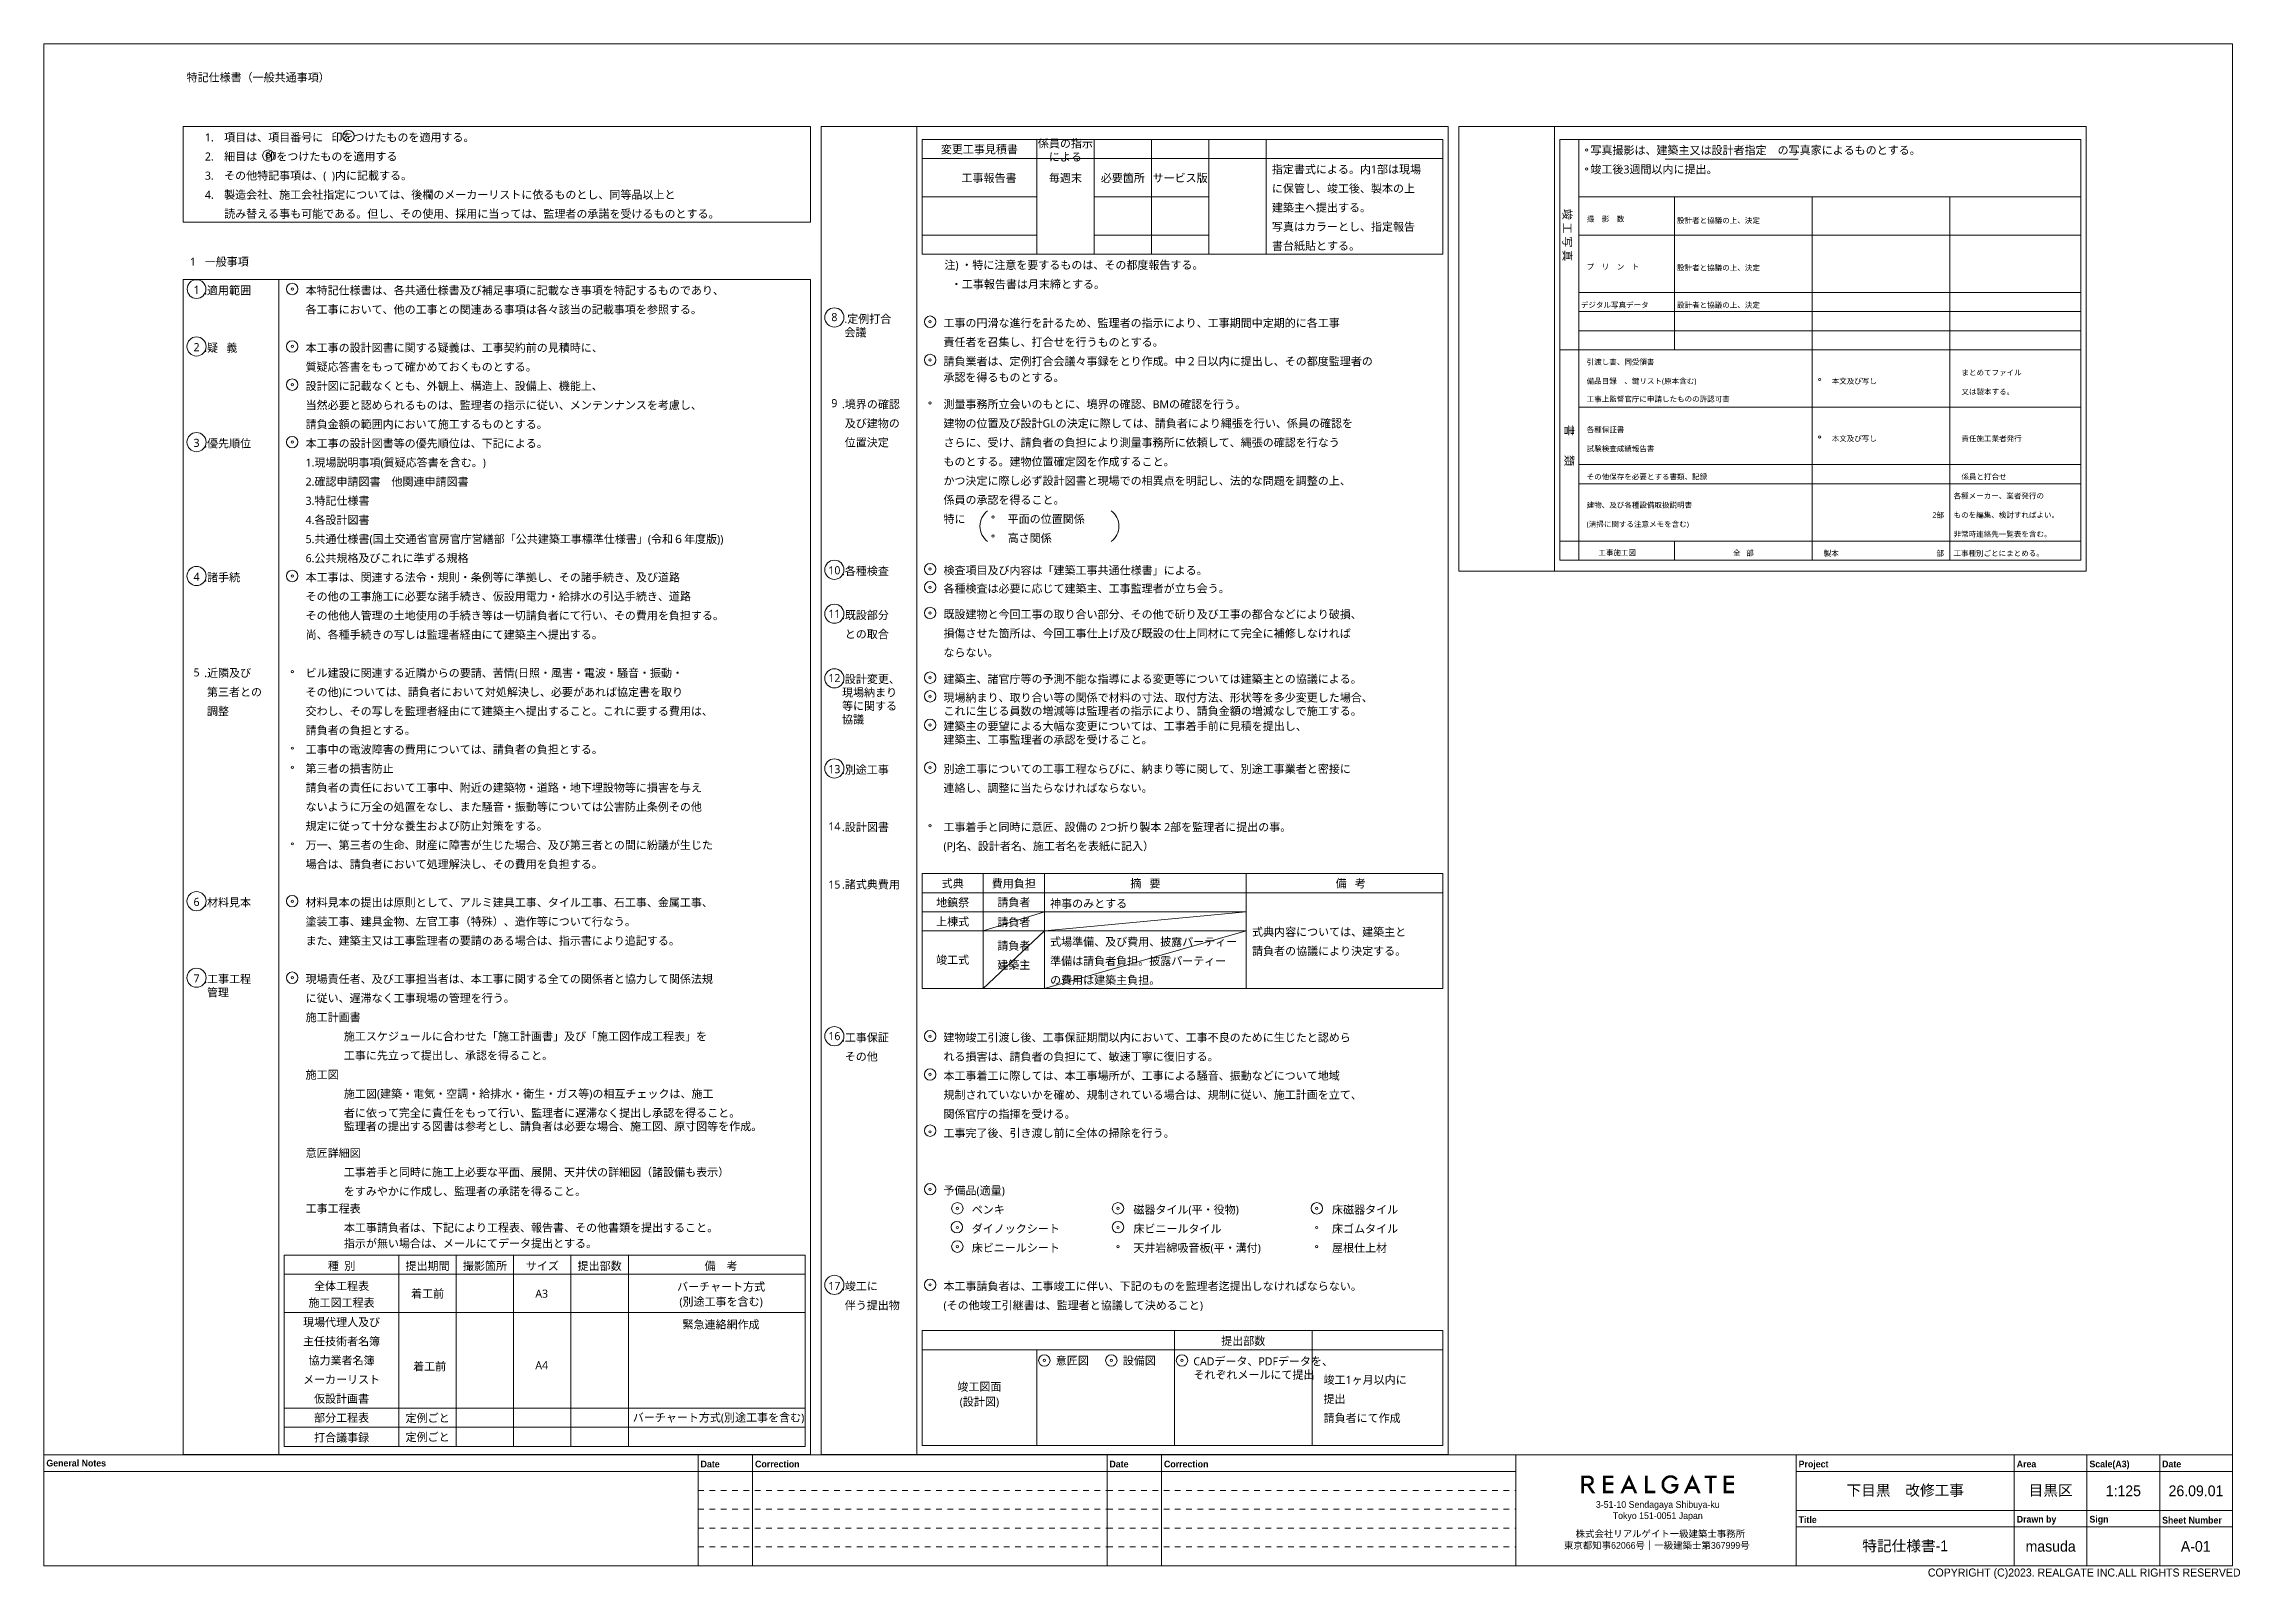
# Paper-space layout 'A-01' of a CAD drawing. Header units: millimetres. Extents: x -204 to 206, y -144 to 143.
import ezdxf

# ---------------------------------------------------------------- set-up
doc = ezdxf.new("R2010")
doc.units = ezdxf.units.MM
doc.header["$PDMODE"] = 1
doc.header["$PDSIZE"] = -2
doc.linetypes.add('短破線', pattern=[2.116125, 1.058062, -1.058062])
doc.layers.add('00_一般', color=7, linetype='Continuous', lineweight=5)
doc.layers.add('一般', color=7, linetype='Continuous', lineweight=5)
doc.styles.add('Yu Gothic UI Semilight', font='Yu Gothic UI Semilight.ttf')
doc.styles.add('ＭＳ Ｐゴシック', font='MS PGothic.ttf')
doc.styles.add('ＭＳ Ｐゴシック (bold)', font='')
doc.styles.get('ＭＳ Ｐゴシック (bold)').set_extended_font_data('ＭＳ Ｐゴシック', bold=True)

# ---------------------------------------------------------------- blocks, each defined once
blk = doc.blocks.new('グループ-3')
at = {"layer": '一般', "linetype": 'Continuous', "lineweight": 0, "true_color": 0x221814}
h = blk.add_hatch(color=250, dxfattribs=at)
h.paths.add_polyline_path([(84.4, -126.31), (84.44, -126.31), (84.5, -126.28), (84.57, -126.26), (84.63, -126.23), (84.69, -126.19), (84.74, -126.16), (84.8, -126.12), (84.85, -126.07), (84.89, -126.02), (84.92, -125.99), (84.94, -125.96), (84.98, -125.9), (85.01, -125.85), (85.04, -125.79), (85.06, -125.74), (85.08, -125.7), (85.09, -125.65), (85.1, -125.61), (85.11, -125.57), (85.11, -125.53), (85.11, -125.49), (85.11, -125.46), (85.11, -125.42), (85.12, -125.39), (85.12, -125.36), (85.11, -125.34), (85.11, -125.31), (85.11, -125.29), (85.11, -125.26), (85.1, -125.23), (85.1, -125.2), (85.09, -125.17), (85.09, -125.13), (85.08, -125.1), (85.07, -125.06), (85.06, -125.02), (85.04, -124.98), (85.02, -124.93), (84.99, -124.89), (84.96, -124.84), (84.92, -124.79), (84.88, -124.75), (84.83, -124.69), (84.8, -124.67), (84.78, -124.65), (84.72, -124.61), (84.66, -124.57), (84.6, -124.54), (84.54, -124.51), (84.48, -124.49), (84.43, -124.47), (84.37, -124.46), (84.31, -124.45), (84.26, -124.45), (84.21, -124.44), (84.16, -124.44), (84.12, -124.43), (84.08, -124.43), (84.04, -124.43), (84.01, -124.43), (83.98, -124.42), (83.95, -124.42), (83.93, -124.42), (83.91, -124.42), (83.89, -124.42), (83.88, -124.42), (83.87, -124.42), (83.87, -124.42), (83.86, -124.42), (83.86, -124.42), (83.86, -124.42), (83.86, -124.42), (83.86, -124.42), (83.85, -124.42), (83.84, -124.42), (83.84, -124.42), (83.83, -124.42), (83.82, -124.42), (83.81, -124.42), (83.79, -124.42), (83.78, -124.42), (83.76, -124.42), (83.75, -124.42), (83.73, -124.42), (83.71, -124.42), (83.68, -124.42), (83.66, -124.42), (83.64, -124.42), (83.61, -124.42), (83.59, -124.42), (83.56, -124.42), (83.54, -124.42), (83.51, -124.42), (83.28, -124.42), (82.8, -124.42), (82.8, -127.72), (83.29, -127.72), (83.29, -126.37), (83.88, -126.37), (84.8, -127.72), (85.4, -127.72)])
h.paths.add_polyline_path([(83.29, -125.94), (83.29, -124.89), (83.96, -124.89), (84.05, -124.89), (84.12, -124.9), (84.19, -124.91), (84.26, -124.92), (84.32, -124.94), (84.38, -124.96), (84.43, -124.99), (84.47, -125.02), (84.51, -125.05), (84.54, -125.09), (84.57, -125.13), (84.6, -125.18), (84.62, -125.23), (84.63, -125.28), (84.64, -125.34), (84.64, -125.4), (84.64, -125.47), (84.63, -125.53), (84.62, -125.58), (84.6, -125.63), (84.57, -125.68), (84.54, -125.73), (84.51, -125.77), (84.47, -125.8), (84.42, -125.83), (84.37, -125.86), (84.31, -125.88), (84.25, -125.9), (84.18, -125.92), (84.11, -125.93), (84.03, -125.93), (83.94, -125.94)])
for points in [[(88.78, -124.89), (87.32, -124.89), (87.32, -125.68), (88.74, -125.68), (88.74, -126.15), (87.32, -126.15), (87.32, -127.25), (88.78, -127.25), (88.78, -127.72), (86.83, -127.72), (86.83, -124.42), (88.78, -124.42)], [(95.16, -124.42), (95.16, -127.25), (96.6, -127.25), (96.6, -127.72), (94.67, -127.72), (94.67, -124.42)], [(99.6, -126), (100.94, -126), (100.94, -126.01), (100.94, -126.02), (100.94, -126.03), (100.94, -126.04), (100.94, -126.04), (100.94, -126.05), (100.94, -126.06), (100.94, -126.07), (100.94, -126.08), (100.94, -126.09), (100.94, -126.09), (100.94, -126.1), (100.94, -126.1), (100.94, -126.1), (100.94, -126.1), (100.94, -126.1), (100.94, -126.1), (100.94, -126.1), (100.94, -126.11), (100.94, -126.13), (100.94, -126.15), (100.94, -126.17), (100.93, -126.19), (100.93, -126.23), (100.93, -126.26), (100.93, -126.29), (100.93, -126.32), (100.93, -126.35), (100.92, -126.38), (100.92, -126.41), (100.92, -126.44), (100.92, -126.47), (100.91, -126.49), (100.91, -126.52), (100.9, -126.55), (100.9, -126.58), (100.89, -126.61), (100.88, -126.65), (100.87, -126.68), (100.86, -126.72), (100.85, -126.77), (100.84, -126.81), (100.81, -126.87), (100.79, -126.92), (100.76, -126.97), (100.73, -127.03), (100.7, -127.08), (100.67, -127.13), (100.64, -127.18), (100.6, -127.23), (100.57, -127.27), (100.53, -127.31), (100.42, -127.41), (100.32, -127.5), (100.22, -127.58), (100.12, -127.64), (100.03, -127.69), (99.94, -127.73), (99.85, -127.75), (99.76, -127.76), (99.67, -127.77), (99.59, -127.77), (99.5, -127.77), (99.42, -127.78), (99.34, -127.77), (99.25, -127.77), (99.17, -127.77), (99.09, -127.76), (99, -127.75), (98.91, -127.73), (98.82, -127.69), (98.72, -127.64), (98.62, -127.58), (98.52, -127.51), (98.41, -127.42), (98.29, -127.32), (98.25, -127.28), (98.21, -127.24), (98.12, -127.12), (98.03, -127.01), (97.96, -126.9), (97.9, -126.8), (97.86, -126.7), (97.82, -126.6), (97.8, -126.51), (97.79, -126.42), (97.78, -126.34), (97.78, -126.25), (97.78, -126.16), (97.78, -126.08), (97.78, -125.99), (97.78, -125.9), (97.78, -125.81), (97.79, -125.73), (97.8, -125.64), (97.82, -125.54), (97.86, -125.45), (97.91, -125.34), (97.97, -125.24), (98.04, -125.13), (98.12, -125.02), (98.22, -124.9), (98.26, -124.86), (98.3, -124.82), (98.4, -124.74), (98.49, -124.66), (98.58, -124.6), (98.66, -124.55), (98.74, -124.5), (98.82, -124.47), (98.89, -124.44), (98.96, -124.42), (99.02, -124.41), (99.09, -124.4), (99.14, -124.39), (99.2, -124.38), (99.25, -124.37), (99.29, -124.37), (99.33, -124.36), (99.37, -124.36), (99.4, -124.36), (99.43, -124.36), (99.46, -124.36), (99.49, -124.36), (99.52, -124.36), (99.54, -124.36), (99.56, -124.36), (99.58, -124.36), (99.6, -124.36), (99.62, -124.36), (99.64, -124.37), (99.66, -124.37), (99.69, -124.37), (99.72, -124.38), (99.75, -124.38), (99.78, -124.39), (99.82, -124.39), (99.86, -124.4), (99.9, -124.41), (99.94, -124.43), (99.98, -124.44), (100.03, -124.46), (100.08, -124.47), (100.13, -124.5), (100.17, -124.52), (100.21, -124.53), (100.26, -124.56), (100.31, -124.59), (100.35, -124.62), (100.39, -124.65), (100.43, -124.67), (100.46, -124.7), (100.49, -124.73), (100.52, -124.75), (100.55, -124.78), (100.58, -124.8), (100.6, -124.83), (100.63, -124.85), (100.65, -124.87), (100.67, -124.9), (100.7, -124.92), (100.72, -124.94), (100.74, -124.96), (100.76, -124.98), (100.77, -125), (100.78, -125.01), (100.79, -125.02), (100.79, -125.03), (100.79, -125.03), (100.79, -125.03), (100.79, -125.03), (100.79, -125.03), (100.78, -125.04), (100.78, -125.04), (100.78, -125.04), (100.77, -125.04), (100.77, -125.05), (100.76, -125.05), (100.76, -125.06), (100.75, -125.07), (100.74, -125.07), (100.74, -125.08), (100.73, -125.09), (100.72, -125.1), (100.71, -125.11), (100.69, -125.12), (100.68, -125.13), (100.67, -125.15), (100.66, -125.16), (100.64, -125.17), (100.63, -125.18), (100.62, -125.2), (100.6, -125.21), (100.59, -125.22), (100.58, -125.23), (100.57, -125.25), (100.55, -125.26), (100.54, -125.27), (100.53, -125.28), (100.52, -125.29), (100.52, -125.3), (100.51, -125.3), (100.5, -125.31), (100.49, -125.32), (100.49, -125.32), (100.48, -125.33), (100.48, -125.33), (100.47, -125.34), (100.47, -125.34), (100.46, -125.34), (100.46, -125.35), (100.46, -125.35), (100.45, -125.35), (100.45, -125.36), (100.45, -125.36), (100.45, -125.36), (100.45, -125.37), (100.45, -125.37), (100.45, -125.37), (100.45, -125.37), (100.44, -125.37), (100.43, -125.36), (100.42, -125.34), (100.41, -125.33), (100.4, -125.31), (100.38, -125.29), (100.36, -125.26), (100.34, -125.24), (100.32, -125.22), (100.3, -125.2), (100.29, -125.18), (100.27, -125.16), (100.25, -125.14), (100.23, -125.13), (100.21, -125.11), (100.19, -125.09), (100.17, -125.07), (100.14, -125.05), (100.11, -125.03), (100.08, -125.01), (100.04, -124.98), (100, -124.96), (99.96, -124.93), (99.92, -124.91), (99.88, -124.89), (99.84, -124.87), (99.79, -124.86), (99.75, -124.85), (99.7, -124.84), (99.65, -124.84), (99.6, -124.83), (99.55, -124.83), (99.5, -124.83), (99.45, -124.83), (99.39, -124.83), (99.33, -124.83), (99.28, -124.84), (99.22, -124.84), (99.15, -124.85), (99.09, -124.87), (99.02, -124.89), (98.95, -124.93), (98.88, -124.97), (98.8, -125.02), (98.72, -125.08), (98.64, -125.15), (98.61, -125.19), (98.57, -125.22), (98.51, -125.3), (98.45, -125.38), (98.4, -125.46), (98.36, -125.54), (98.32, -125.61), (98.3, -125.68), (98.28, -125.75), (98.27, -125.82), (98.27, -125.88), (98.27, -125.95), (98.27, -126.01), (98.27, -126.08), (98.27, -126.14), (98.27, -126.21), (98.27, -126.28), (98.28, -126.34), (98.29, -126.41), (98.3, -126.48), (98.33, -126.55), (98.37, -126.63), (98.42, -126.7), (98.47, -126.78), (98.54, -126.86), (98.61, -126.95), (98.65, -126.98), (98.69, -127.02), (98.77, -127.08), (98.84, -127.14), (98.92, -127.18), (98.99, -127.22), (99.05, -127.25), (99.12, -127.28), (99.18, -127.29), (99.23, -127.3), (99.29, -127.31), (99.34, -127.31), (99.39, -127.31), (99.44, -127.31), (99.49, -127.31), (99.53, -127.31), (99.58, -127.31), (99.62, -127.3), (99.66, -127.3), (99.71, -127.28), (99.76, -127.27), (99.81, -127.24), (99.87, -127.22), (99.92, -127.18), (99.98, -127.14), (100.05, -127.1), (100.08, -127.07), (100.12, -127.04), (100.16, -127), (100.19, -126.96), (100.22, -126.92), (100.25, -126.88), (100.28, -126.85), (100.3, -126.82), (100.31, -126.79), (100.33, -126.76), (100.34, -126.73), (100.35, -126.7), (100.36, -126.68), (100.37, -126.65), (100.38, -126.63), (100.38, -126.6), (100.39, -126.58), (100.39, -126.56), (100.4, -126.53), (100.4, -126.51), (100.41, -126.5), (100.41, -126.49), (100.41, -126.48), (100.41, -126.47), (100.41, -126.47), (100.4, -126.47), (100.4, -126.47), (100.4, -126.47), (100.39, -126.47), (100.39, -126.47), (100.38, -126.47), (100.37, -126.47), (100.37, -126.47), (100.36, -126.47), (100.35, -126.47), (100.34, -126.47), (100.33, -126.47), (100.31, -126.47), (100.3, -126.47), (100.28, -126.47), (100.26, -126.47), (100.24, -126.47), (100.22, -126.47), (100.2, -126.47), (100.17, -126.47), (100.15, -126.47), (100.13, -126.47), (100.1, -126.47), (100.08, -126.47), (100.05, -126.47), (100.03, -126.47), (100, -126.47), (99.98, -126.47), (99.95, -126.47), (99.93, -126.47), (99.9, -126.47), (99.88, -126.47), (99.85, -126.47), (99.83, -126.47), (99.81, -126.47), (99.78, -126.47), (99.76, -126.47), (99.74, -126.47), (99.72, -126.47), (99.71, -126.47), (99.69, -126.47), (99.67, -126.47), (99.66, -126.47), (99.64, -126.47), (99.63, -126.47), (99.62, -126.47), (99.61, -126.47), (99.6, -126.47), (99.6, -126.47)], [(107.19, -124.89), (107.19, -127.72), (106.7, -127.72), (106.7, -124.89), (105.8, -124.89), (105.8, -124.42), (108.09, -124.42), (108.09, -124.89)], [(111.32, -124.89), (109.86, -124.89), (109.86, -125.68), (111.28, -125.68), (111.28, -126.15), (109.86, -126.15), (109.86, -127.25), (111.32, -127.25), (111.32, -127.72), (109.37, -127.72), (109.37, -124.42), (111.32, -124.42)]]:
    blk.add_hatch(color=250, dxfattribs=at).paths.add_polyline_path(points)
h = blk.add_hatch(color=250, dxfattribs=at)
h.paths.add_polyline_path([(92.36, -126.92), (92.7, -127.72), (93.23, -127.72), (91.69, -124.21), (90.08, -127.72), (90.61, -127.72), (90.97, -126.92)])
h.paths.add_polyline_path([(92.16, -126.45), (91.17, -126.45), (91.68, -125.33)])
h = blk.add_hatch(color=250, dxfattribs=at)
h.paths.add_polyline_path([(104.2, -126.92), (104.54, -127.72), (105.08, -127.72), (103.53, -124.21), (101.93, -127.72), (102.45, -127.72), (102.81, -126.92)])
h.paths.add_polyline_path([(104, -126.45), (103.02, -126.45), (103.52, -125.33)])
blk = doc.blocks.new('グループ-4')
at = {"layer": '一般'}
blk.add_blockref('グループ-3', (0, 0), dxfattribs=at)
at = {"layer": '一般', "color": 7, "transparency": 33554687, "char_height": 1.2563, "line_spacing_factor": 0.99804, "style": 'ＭＳ Ｐゴシック'}
for s, insert, attachment_point in [('3-51-10 Sendagaya Shibuya-ku\\PTokyo 151-0051 Japan', (97.06, -131.05), 5), ('株式会社リアルゲイト一級建築士事務所', (81.72, -134.66), 1), ('東京都知事62066号｜一級建築士第367999号', (79.55, -136.83), 1)]:
    blk.add_mtext(s, dxfattribs=dict(at, insert=insert, attachment_point=attachment_point))
blk = doc.blocks.new('(横)図面枠')
at = {"layer": '一般', "color": 7, "linetype": 'Continuous', "lineweight": 5, "transparency": 33554687}
blk.add_line((-204.39, -120.54), (70.56, -120.54), dxfattribs=at)
at = {"layer": '一般', "color": 7, "linetype": 'Continuous', "lineweight": 13, "transparency": 33554687}
for p, q in [((-82.19, -120.54), (-82.19, -141.27)), ((-72.01, -120.54), (-72.01, -141.27)), ((-5.81, -120.54), (-5.81, -141.27)), ((4.37, -120.54), (4.37, -141.27)), ((70.56, -141.27), (70.56, -120.54)), ((122.92, -141.27), (122.92, -120.54)), ((163.66, -141.27), (163.66, -120.54)), ((177.24, -141.27), (177.24, -120.54)), ((190.82, -141.27), (190.82, -120.54)), ((-204.39, -123.65), (70.56, -123.65)), ((122.92, -123.65), (204.39, -123.65)), ((122.92, -130.91), (204.39, -130.91)), ((122.92, -134.02), (204.39, -134.02))]:
    blk.add_line(p, q, dxfattribs=at)
at = {"layer": '一般', "color": 7, "linetype": '短破線', "lineweight": 13, "transparency": 33554687}
for p, q in [((-82.19, -127.18), (-5.81, -127.18)), ((-82.19, -130.7), (-5.81, -130.7)), ((-5.81, -127.18), (70.56, -127.18)), ((-5.81, -130.7), (70.56, -130.7)), ((-82.19, -134.22), (-5.81, -134.22)), ((-5.81, -134.22), (70.56, -134.22)), ((-82.19, -137.75), (-5.81, -137.75)), ((-5.81, -137.75), (70.56, -137.75))]:
    blk.add_line(p, q, dxfattribs=at)
at = {"layer": '一般', "linetype": 'Continuous', "lineweight": 13, "flags": 128}
for points in [[(-204.39, 142.88), (204.39, 142.88), (204.39, -141.27), (-204.39, -141.27)], [(-204.39, -120.54), (204.39, -120.54), (204.39, -141.27), (-204.39, -141.27)]]:
    blk.add_lwpolyline(points, close=True, dxfattribs=at)
at = {"layer": '一般', "color": 7, "linetype": 'Continuous', "lineweight": 5, "transparency": 33554687}
for p in [(143.29, -127.28), (170.45, -127.28), (184.03, -127.28), (197.6, -127.28), (143.29, -137.64), (170.45, -137.64), (184.03, -137.64), (197.6, -137.64)]:
    blk.add_point(p, dxfattribs=at)
at = {"layer": '一般', "color": 7, "transparency": 33554687}
blk.add_blockref('グループ-4', (0, 0), dxfattribs=at)
at = {"layer": '一般', "color": 7, "transparency": 33554687, "line_spacing_factor": 1.014956, "style": 'ＭＳ Ｐゴシック (bold)'}
for s, insert, char_height, attachment_point in [(' General Notes', (-204.39, -122.1), 1.2563, 4), (' Date', (-82.19, -121.64), 1.256, 1), (' Correction', (-72.01, -121.64), 1.2563, 1), (' Date', (-5.81, -121.64), 1.256, 1), (' Correction', (4.37, -121.64), 1.2563, 1), (' Project', (122.92, -121.64), 1.256, 1), (' Area', (163.66, -121.63), 1.256, 1), (' Scale(A3)', (177.24, -121.63), 1.256, 1), (' Date', (190.82, -121.63), 1.256, 1), (' Title', (122.92, -132.03), 1.256, 1), (' Drawn by', (163.66, -131.94), 1.256, 1), (' Sign', (177.24, -131.94), 1.256, 1), (' Sheet Number', (190.82, -132.12), 1.2563, 1)]:
    blk.add_mtext(s, dxfattribs=dict(at, insert=insert, char_height=char_height, attachment_point=attachment_point))
at = {"layer": '一般', "line_spacing_factor": 0.99804, "style": 'ＭＳ Ｐゴシック'}
for s, insert, char_height, attachment_point in [('下目黒\u3000改修工事', (143.29, -127.28), 2.01, 5), ('目黒区', (170.45, -127.28), 2.01, 5), ('1:125', (184.03, -127.28), 2.01, 5), ('25.07.01', (197.6, -127.28), 2.01, 5), ('masuda', (170.45, -137.64), 2.01, 5), ('COPYRIGHT (C)2023. REALGATE INC.ALL RIGHTS RESERVED', (147.52, -141.77), 1.5076, 1)]:
    blk.add_mtext(s, dxfattribs=dict(at, insert=insert, char_height=char_height, attachment_point=attachment_point))
at = {"color": 255, "linetype": 'Continuous', "lineweight": 13}
blk.add_wipeout([(192.08, -128.94), (203.12, -128.94), (203.12, -125.61), (192.08, -125.61)], dxfattribs=at).dxf.layer = '一般'
at = {"layer": '一般', "insert": (197.6, -127.28), "char_height": 2.01, "attachment_point": 5, "line_spacing_factor": 0.99804, "style": 'ＭＳ Ｐゴシック'}
blk.add_mtext('26.09.01', dxfattribs=at)
blk = doc.blocks.new('グループ-5')
at = {"layer": '00_一般'}
for p, q in [((-61.17, 127.47), (-178.31, 127.47)), ((-178.31, 127.47), (-178.31, 109.62)), ((-61.17, 109.62), (-61.17, 127.47)), ((-178.31, 109.62), (-61.17, 109.62))]:
    blk.add_line(p, q, dxfattribs=at)
blk = doc.blocks.new('グループ-6')
at = {"layer": '00_一般', "color": 7}
for p, q in [((-59.17, 127.47), (-59.17, -120.49)), ((-59.17, 127.47), (57.97, 127.47)), ((-41.31, -120.49), (-41.31, 127.47)), ((57.97, 127.47), (57.97, -120.49)), ((59.97, 127.47), (177.11, 127.47)), ((59.97, 127.47), (59.97, 44.46)), ((77.83, 44.46), (77.83, 127.47)), ((177.11, 127.47), (177.11, 44.46)), ((-40.31, 125.06), (56.97, 125.06)), ((-40.31, 103.64), (-40.31, 125.06)), ((-18.89, 103.64), (-18.89, 125.06)), ((-8.17, 103.64), (-8.17, 125.06)), ((2.54, 103.64), (2.54, 125.06)), ((13.26, 103.64), (13.26, 125.06)), ((23.97, 103.64), (23.97, 125.06)), ((56.97, 103.64), (56.97, 125.06)), ((78.83, 125.06), (176.11, 125.06)), ((78.83, 46.49), (78.83, 125.06)), ((82.4, 46.49), (82.4, 125.06)), ((176.11, 125.06), (176.11, 46.49)), ((-40.31, 121.49), (56.97, 121.49)), ((98.51, 121.38), (123.31, 121.38)), ((-40.31, 114.35), (-18.89, 114.35)), ((-8.17, 114.35), (13.26, 114.35)), ((82.4, 114.35), (176.11, 114.35)), ((100.26, 85.78), (100.26, 114.35)), ((125.97, 46.49), (125.97, 114.35)), ((151.69, 46.49), (151.69, 114.35)), ((-40.31, 107.21), (-18.89, 107.21)), ((-8.17, 107.21), (13.26, 107.21)), ((82.4, 107.21), (176.11, 107.21)), ((-40.31, 103.64), (56.97, 103.64)), ((-178.31, 98.9), (-178.31, -120.49)), ((-178.31, 98.9), (-61.17, 98.9)), ((-160.46, -120.49), (-160.46, 98.9)), ((-61.17, 98.9), (-61.17, -120.49)), ((82.4, 96.49), (176.11, 96.49)), ((82.4, 92.92), (176.11, 92.92)), ((82.4, 89.35), (176.11, 89.35)), ((78.83, 85.78), (176.11, 85.78)), ((82.4, 75.06), (176.11, 75.06)), ((82.4, 64.35), (176.11, 64.35)), ((82.4, 60.78), (176.11, 60.78)), ((78.83, 50.06), (176.11, 50.06)), ((100.26, 46.49), (100.26, 50.06)), ((78.83, 46.49), (176.11, 46.49)), ((59.97, 44.46), (177.11, 44.46)), ((-40.31, -33.45), (-40.31, -12.02)), ((-40.31, -12.02), (56.97, -12.02)), ((-28.89, -33.45), (-28.89, -12.02)), ((-17.46, -33.45), (-17.46, -12.02)), ((20.26, -33.45), (20.26, -12.02)), ((56.97, -12.02), (56.97, -33.45)), ((-40.31, -15.59), (56.97, -15.59)), ((-40.31, -19.16), (20.26, -19.16)), ((-28.89, -22.73), (-17.46, -19.16)), ((-17.46, -22.73), (20.26, -19.16)), ((-40.31, -22.73), (20.26, -22.73)), ((-28.89, -33.45), (-17.46, -22.73)), ((-17.46, -33.45), (20.26, -22.73)), ((-40.31, -33.45), (56.97, -33.45)), ((-159.46, -118.96), (-159.46, -83.24)), ((-159.46, -83.24), (-62.17, -83.24)), ((-138.03, -118.96), (-138.03, -83.24)), ((-127.31, -118.96), (-127.31, -83.24)), ((-116.6, -118.96), (-116.6, -83.24)), ((-105.89, -118.96), (-105.89, -83.24)), ((-95.17, -118.96), (-95.17, -83.24)), ((-62.17, -83.24), (-62.17, -118.96)), ((-159.46, -86.81), (-62.17, -86.81)), ((-159.46, -93.96), (-62.17, -93.96)), ((-40.31, -97.35), (-40.31, -118.78)), ((-40.31, -97.35), (56.97, -97.35)), ((6.83, -118.78), (6.83, -97.35)), ((32.54, -118.78), (32.54, -97.35)), ((56.97, -97.35), (56.97, -118.78)), ((-40.31, -100.93), (56.97, -100.93)), ((-18.89, -118.78), (-18.89, -100.93)), ((-159.46, -111.81), (-62.17, -111.81)), ((-159.46, -115.38), (-62.17, -115.38)), ((-159.46, -118.96), (-62.17, -118.96)), ((-40.31, -118.78), (56.97, -118.78)), ((-178.31, -120.49), (-61.17, -120.49)), ((-59.17, -120.49), (57.97, -120.49))]:
    blk.add_line(p, q, dxfattribs=at)
at = {"layer": '00_一般', "color": 7, "lineweight": 18}
for centre, radius in [((-162.42, 122.03), 1.07), ((-147.45, 125.67), 1.07), ((-162.42, 122.03), 0.41)]:
    blk.add_circle(centre, radius, dxfattribs=at)
at = {"layer": '00_一般', "color": 7}
for centre, radius in [((83.81, 123.08), 0.214), ((83.81, 119.51), 0.214), ((-175.83, 97.12), 1.75), ((-157.96, 97.12), 1.07), ((-157.96, 97.12), 0.214), ((-56.69, 91.82), 1.79), ((-38.81, 91.02), 0.214), ((-175.83, 86.4), 1.79), ((-157.96, 86.4), 1.07), ((-157.96, 86.4), 0.214), ((-38.81, 83.88), 0.214), ((-157.96, 79.26), 1.07), ((-157.96, 79.26), 0.214), ((127.38, 80.23), 0.214), ((-38.81, 75.85), 0.214), ((-175.83, 68.54), 1.79), ((-157.96, 68.54), 1.07), ((-157.96, 68.54), 0.214), ((127.38, 69.51), 0.214), ((-27.04, 54.56), 0.214), ((-27.04, 50.99), 0.214), ((-175.83, 43.54), 1.79), ((-56.69, 44.71), 1.79), ((-157.96, 43.54), 1.07), ((-157.96, 43.54), 0.214), ((-38.81, 44.84), 0.214), ((-38.81, 41.45), 0.214), ((-56.69, 36.5), 1.79), ((-38.81, 36.63), 0.214), ((-157.96, 25.69), 0.214), ((-56.69, 24.43), 1.79), ((-38.81, 24.56), 0.214), ((-38.81, 21.08), 0.214), ((-38.81, 15.74), 0.214), ((-157.96, 11.4), 0.214), ((-56.69, 7.62), 1.79), ((-157.96, 7.83), 0.214), ((-38.81, 7.76), 0.214), ((-38.81, -3.09), 0.214), ((-157.96, -6.46), 0.214), ((-175.83, -17.17), 1.79), ((-157.96, -17.17), 1.07), ((-157.96, -17.17), 0.214), ((-175.83, -31.46), 1.79), ((-157.96, -31.46), 1.07), ((-157.96, -31.46), 0.214), ((-56.69, -42.38), 1.79), ((-38.81, -42.38), 1.07), ((-38.81, -42.38), 0.214), ((-38.81, -49.52), 1.07), ((-38.81, -49.52), 0.214), ((-38.81, -60.02), 1.07), ((-38.81, -60.23), 0.214), ((-38.81, -70.95), 1.07), ((-38.81, -70.95), 0.214), ((-33.72, -74.52), 1.07), ((-3.72, -74.52), 1.07), ((33.42, -74.52), 1.07), ((-33.8, -78.03), 1.07), ((-33.72, -74.52), 0.214), ((-33.72, -78.09), 0.214), ((-3.71, -78.03), 1.07), ((-3.72, -74.52), 0.214), ((-3.72, -78.09), 0.214), ((33.42, -74.52), 0.214), ((33.42, -78.09), 0.214), ((-33.72, -81.66), 1.07), ((-33.72, -81.66), 0.214), ((-3.72, -81.66), 0.214), ((33.42, -81.66), 0.214), ((-56.69, -88.8), 1.79), ((-38.81, -88.8), 1.07), ((-38.81, -88.8), 0.214), ((-17.48, -102.91), 1.07), ((-4.95, -102.91), 1.07), ((8.24, -102.91), 1.07), ((-17.48, -102.91), 0.214), ((-4.95, -102.91), 0.214), ((8.24, -102.91), 0.214)]:
    blk.add_circle(centre, radius, dxfattribs=at)
at = {"layer": '00_一般'}
for centre in [(-38.81, 91.02), (-38.81, 83.88), (-38.81, 44.84), (-38.81, 41.45), (-38.81, 36.63), (-38.81, 24.56), (-38.81, 21.08), (-38.81, 15.74), (-38.81, 7.76)]:
    blk.add_circle(centre, 1.07, dxfattribs=at)
at = {"layer": '00_一般', "color": 7}
for centre, start, end in [((-25.93, 52.85), 126.8699, 233.1301), ((-7.12, 52.85), 306.8699, 53.1301)]:
    blk.add_arc(centre, 3.57, start, end, dxfattribs=at)
blk.add_blockref('グループ-5', (0, 0), dxfattribs=at)
at = {"layer": '00_一般', "color": 7, "style": 'Yu Gothic UI Semilight'}
for s, insert, char_height, attachment_point, line_spacing_factor in [('特記仕様書（一般共通事項）', (-177.69, 137.38), 1.5076, 1, 0.25), ('1.', (-172.62, 126.19), 1.508, 3, 0.25), ('項目は、項目番号に   印をつけたものを適用する。', (-170.68, 126.19), 1.5076, 1, 0.25), ('変更工事見積書', (-29.6, 123.96), 1.508, 2, 0.25), ('係員の指示\\Pによる', (-13.53, 125.04), 1.508, 2, 0.99804), ('写真撮影は、建築主又は設計者指定\u3000の写真家によるものとする。', (84.54, 123.79), 1.5076, 1, 0.25), ('2.', (-172.62, 122.62), 1.508, 3, 0.25), ('3.', (-172.62, 119.05), 1.508, 3, 0.25), ('細目は   印をつけたものを適用する', (-170.68, 122.62), 1.5076, 1, 0.25), ('その他特記事項は、(  )内に記載する。', (-170.68, 119.05), 1.5076, 1, 0.25), ('指定書式による。内1部は現場', (25.04, 120.22), 1.5076, 1, 0.25), ('竣工後3週間以内に提出。', (84.54, 120.22), 1.5076, 1, 0.25), ('4.', (-172.62, 115.48), 1.508, 3, 0.25), ('製造会社、施工会社指定については、後欄のメーカーリストに依るものとし、同等品以上と', (-170.68, 115.48), 1.5076, 1, 0.25), ('工事報告書', (-27.81, 118.61), 1.508, 2, 0.25), ('毎週末', (-13.53, 118.61), 1.508, 2, 0.25), ('必要箇所', (-2.81, 118.61), 1.508, 2, 0.25), ('サービス版', (7.9, 118.61), 1.508, 2, 0.25), ('に保管し、竣工後、製本の上', (25.04, 116.64), 1.5076, 1, 0.25), ('読み替える事も可能である。但し、その使用、採用に当っては、監理者の承諾を受けるものとする。', (-170.68, 111.91), 1.5076, 1, 0.25), ('建築主へ提出する。', (25.04, 113.07), 1.508, 1, 0.25), ('撮\u3000影\u3000数', (83.83, 110.71), 1.005, 1, 0.25), ('写真はカラーとし、指定報告', (25.04, 109.5), 1.5076, 1, 0.25), ('設計者と協議の上、決定', (100.71, 110.42), 1.005, 1, 0.25), ('1', (-177.06, 102.98), 1.51, 1, 0.25), ('一般事項', (-174.31, 102.98), 1.508, 1, 0.25), ('注) ・特に注意を要するものは、その都度報告する。', (-36.14, 102.36), 1.5076, 1, 0.25), ('書台紙貼とする。', (25.04, 105.93), 1.508, 1, 0.25), ('    ・工事報告書は月末締とする。', (-36.97, 98.77), 1.5076, 1, 0.25), ('プ\u3000リ\u3000ン\u3000ト', (83.83, 101.78), 1.005, 1, 0.25), ('設計者と協議の上、決定', (100.71, 101.59), 1.005, 1, 0.25), ('1', (-175.83, 97.73), 1.51, 2, 0.25), ('.適用範囲', (-174.4, 97.62), 1.508, 1, 0.25), ('本特記仕様書は、各共通仕様書及び補足事項に記載なき事項を特記するものであり、', (-155.46, 97.62), 1.5076, 1, 0.25), ('デジタル写真データ', (82.75, 94.64), 1.005, 1, 0.25), ('設計者と協議の上、決定', (100.71, 94.63), 1.005, 1, 0.25), ('各工事において、他の工事との関連ある事項は各々該当の記載事項を参照する。', (-155.46, 94.05), 1.5076, 1, 0.25), ('8', (-56.69, 92.64), 1.51, 2, 0.25), ('.定例打合\\P会議', (-54.81, 92.29), 1.508, 1, 0.99804), ('工事の円滑な進行を計るため、監理者の指示により、工事期間中定期的に各工事', (-36.31, 91.53), 1.5076, 1, 0.25), ('2', (-175.83, 87.02), 1.51, 2, 0.25), ('.疑   義', (-174.4, 86.91), 1.508, 1, 0.25), ('本工事の設計図書に関する疑義は、工事契約前の見積時に、', (-155.46, 86.91), 1.5076, 1, 0.25), ('責任者を召集し、打合せを行うものとする。', (-36.31, 87.96), 1.5076, 1, 0.25), ('質疑応答書をもって確かめておくものとする。', (-155.46, 83.34), 1.5076, 1, 0.25), ('請負業者は、定例打合会議々事録をとり作成。中２日以内に提出し、その都度監理者の', (-36.31, 84.38), 1.5076, 1, 0.25), ('引渡し書、同受領書', (83.83, 84), 1.005, 1, 0.25), ('まとめてファイル', (153.83, 82.02), 1.005, 1, 0.25), ('設計図に記載なくとも、外観上、構造上、設備上、機能上、', (-155.46, 79.77), 1.5076, 1, 0.25), ('承認を得るものとする。', (-36.31, 81.38), 1.5076, 1, 0.25), ('備品目録\u3000、鍵リスト(原本含む)', (83.83, 80.43), 1.005, 1, 0.25), ('本文及び写し', (129.61, 80.43), 1.005, 1, 0.25), ('又は製本する。', (153.83, 78.45), 1.005, 1, 0.25), ('当然必要と認められるものは、監理者の指示に従い、メンテンナンスを考慮し、', (-155.46, 76.19), 1.5076, 1, 0.25), ('9', (-56.69, 76.57), 1.51, 2, 0.25), ('.境界の確認', (-55.26, 76.36), 1.508, 1, 0.25), ('測量事務所立会いのもとに、境界の確認、BMの確認を行う。', (-36.31, 76.36), 1.5076, 1, 0.25), ('工事上監督官庁に申請したものの許認可書', (83.83, 77.09), 1.005, 1, 0.25), ('請負金額の範囲内において施工するものとする。', (-155.46, 72.62), 1.5076, 1, 0.25), (' 及び建物の', (-55.26, 72.79), 1.508, 1, 0.25), ('建物の位置及び設計GLの決定に際しては、請負者により縄張を行い、係員の確認を', (-36.31, 72.79), 1.5076, 1, 0.25), ('各種保証書', (83.83, 71.38), 1.005, 1, 0.25), ('本文及び写し', (129.61, 69.71), 1.005, 1, 0.25), ('責任施工業者発行', (153.83, 69.71), 1.005, 1, 0.25), ('3', (-175.83, 69.16), 1.51, 2, 0.25), ('.優先順位', (-174.4, 69.05), 1.508, 1, 0.25), ('本工事の設計図書等の優先順位は、下記による。', (-155.46, 69.05), 1.5076, 1, 0.25), ('1.現場説明事項(質疑応答書を含む。)', (-155.46, 65.48), 1.5076, 1, 0.25), (' 位置決定', (-55.26, 69.22), 1.508, 1, 0.25), ('ものとする。建物位置確定図を作成すること。', (-36.31, 65.64), 1.5076, 1, 0.25), ('さらに、受け、請負者の負担により測量事務所に依頼して、縄張の確認を行なう', (-36.31, 69.21), 1.5076, 1, 0.25), ('試験検査成績報告書', (83.83, 67.81), 1.005, 1, 0.25), ('2.確認申請図書\u3000他関連申請図書', (-155.46, 61.91), 1.5076, 1, 0.25), ('かつ決定に際し必ず設計図書と現場での相異点を明記し、法的な問題を調整の上、', (-36.31, 62.07), 1.5076, 1, 0.25), ('その他保存を必要とする書類、記録', (83.83, 62.57), 1.005, 1, 0.25), ('係員と打合せ', (153.83, 62.57), 1.005, 1, 0.25), ('3.特記仕様書', (-155.46, 58.34), 1.508, 1, 0.25), ('係員の承認を得ること。', (-36.31, 58.5), 1.5076, 1, 0.25), ('建物、及び各種設備取扱説明書', (83.83, 57.29), 1.005, 1, 0.25), ('各種メーカー、業者発行の', (152.37, 59), 1.005, 1, 0.25), ('4.各設計図書', (-155.46, 54.77), 1.508, 1, 0.25), ('特に', (-36.31, 54.93), 1.508, 1, 0.25), ('平面の位置関係', (-24.32, 54.93), 1.508, 1, 0.25), ('(清掃に関する注意メモを含む)', (83.83, 53.72), 1.005, 1, 0.25), ('2部', (150.58, 55.43), 1.005, 3, 0.25), ('ものを編集、検討すればよい。', (152.37, 55.43), 1.005, 1, 0.25), ('5.共通仕様書(国土交通省官房官庁営繕部「公共建築工事標準仕様書」(令和６年度版))', (-155.46, 51.19), 1.5076, 1, 0.25), ('高さ関係', (-24.32, 51.36), 1.508, 1, 0.25), ('非常時連絡先一覧表を含む。', (152.37, 51.86), 1.005, 1, 0.25), ('6.公共規格及びこれに準ずる規格', (-155.46, 47.62), 1.5076, 1, 0.25), ('10', (-56.69, 45.37), 1.508, 2, 0.25), ('.各種検査', (-55.26, 45.22), 1.508, 1, 0.25), ('検査項目及び内容は「建築工事共通仕様書」による。', (-36.31, 45.35), 1.5076, 1, 0.25), ('工事施工図', (89.54, 48.4), 1.005, 2, 0.25), ('全   部', (113.11, 48.34), 1.005, 2, 0.25), ('製本', (128.11, 48.28), 1.005, 1, 0.25), ('部', (150.58, 48.28), 1.01, 3, 0.25), ('工事種別ごとにまとめる。', (152.34, 48.28), 1.005, 1, 0.25), ('4', (-175.83, 44.16), 1.51, 2, 0.25), ('.諸手続', (-174.4, 44.05), 1.508, 1, 0.25), ('本工事は、関連する法令・規則・条例等に準拠し、その諸手続き、及び道路', (-155.46, 44.05), 1.5076, 1, 0.25), ('各種検査は必要に応じて建築主、工事監理者が立ち会う。', (-36.31, 41.95), 1.5076, 1, 0.25), ('その他の工事施工に必要な諸手続き、仮設用電力・給排水の引込手続き、道路', (-155.46, 40.48), 1.5076, 1, 0.25), ('その他他人管理の土地使用の手続き等は一切請負者にて行い、その費用を負担する。', (-155.46, 36.91), 1.5076, 1, 0.25), ('11', (-56.69, 37.24), 1.508, 2, 0.25), ('.既設部分', (-55.26, 37), 1.508, 1, 0.25), ('既設建物と今回工事の取り合い部分、その他で斫り及び工事の都合などにより破損、', (-36.31, 37.14), 1.5076, 1, 0.25), ('尚、各種手続きの写しは監理者経由にて建築主へ提出する。', (-155.46, 33.34), 1.5076, 1, 0.25), (' との取合', (-55.26, 33.43), 1.508, 1, 0.25), ('損傷させた箇所は、今回工事仕上げ及び既設の仕上同材にて完全に補修しなければ', (-36.31, 33.57), 1.5076, 1, 0.25), ('ならない。', (-36.31, 30), 1.508, 1, 0.25), ('5', (-175.83, 26.31), 1.51, 2, 0.25), ('.近隣及び', (-174.4, 26.19), 1.508, 1, 0.25), ('ビル建設に関連する近隣からの要請、苦情(日照・風害・電波・騒音・振動・', (-155.46, 26.19), 1.5076, 1, 0.25), ('12', (-56.69, 25.24), 1.508, 2, 0.25), ('.設計変更、\\P現場納まり\\P等に関する\\P協議', (-55.26, 25.05), 1.508, 1, 0.99804), ('建築主、諸官庁等の予測不能な指導による変更等については建築主との協議による。', (-36.31, 25.07), 1.5076, 1, 0.25), (' 第三者との', (-174.4, 22.62), 1.508, 1, 0.25), ('その他)については、請負者において対処解決し、必要があれば協定書を取り', (-155.46, 22.62), 1.5076, 1, 0.25), ('現場納まり、取り合い等の関係で材料の寸法、取付方法、形状等を多少変更した場合、\\Pこれに生じる員数の増減等は監理者の指示により、請負金額の増減なしで施工する。', (-36.31, 21.59), 1.5076, 1, 0.99804), (' 調整', (-174.4, 19.05), 1.508, 1, 0.25), ('交わし、その写しを監理者経由にて建築主へ提出すること。これに要する費用は、', (-155.46, 19.05), 1.5076, 1, 0.25), ('建築主の要望による大幅な変更については、工事着手前に見積を提出し、\\P建築主、工事監理者の承認を受けること。', (-36.31, 16.25), 1.5076, 1, 0.99804), ('請負者の負担とする。', (-155.46, 15.48), 1.508, 1, 0.25), ('第三者の損害防止', (-155.46, 8.34), 1.508, 1, 0.25), ('工事中の電波障害の費用については、請負者の負担とする。', (-155.46, 11.91), 1.5076, 1, 0.25), ('13', (-56.69, 8.24), 1.508, 2, 0.25), ('.別途工事', (-55.26, 8.13), 1.508, 1, 0.25), ('別途工事についての工事工程ならびに、納まり等に関して、別途工事業者と密接に', (-36.31, 8.27), 1.5076, 1, 0.25), ('請負者の責任において工事中、附近の建築物・道路・地下埋設物等に損害を与え', (-155.46, 4.77), 1.5076, 1, 0.25), ('連絡し、調整に当たらなければならない。', (-36.31, 4.7), 1.5076, 1, 0.25), ('ないように万全の処置をなし、また騒音・振動等については公害防止条例その他', (-155.46, 1.19), 1.5076, 1, 0.25), ('規定に従って十分な養生および防止対策をする。', (-155.46, -2.38), 1.5076, 1, 0.25), ('14', (-56.69, -2.44), 1.508, 2, 0.25), ('.設計図書', (-55.26, -2.58), 1.508, 1, 0.25), ('工事着手と同時に意匠、設備の 2つ折り製本 2部を監理者に提出の事。', (-36.31, -2.58), 1.5076, 1, 0.25), ('万一、第三者の生命、財産に障害が生じた場合、及び第三者との間に紛議が生じた', (-155.46, -5.95), 1.5076, 1, 0.25), ('(PJ名、設計者名、施工者名を表紙に記入）', (-36.31, -6.15), 1.5076, 1, 0.25), ('場合は、請負者において処理解決し、その費用を負担する。', (-155.46, -9.52), 1.5076, 1, 0.25), ('15', (-56.69, -13.31), 1.508, 2, 0.25), ('.諸式典費用', (-55.26, -13.3), 1.508, 1, 0.25), ('式典', (-34.6, -13.12), 1.508, 2, 0.25), ('費用負担', (-23.17, -13.12), 1.508, 2, 0.25), ('請負者', (-23.17, -16.63), 1.508, 2, 0.25), ('摘   要', (1.4, -13.12), 1.508, 2, 0.25), ('備   考', (39.76, -13.12), 1.508, 2, 0.25), ('6', (-175.83, -16.55), 1.51, 2, 0.25), ('.材料見本', (-174.4, -16.66), 1.508, 1, 0.25), ('材料見本の提出は原則として、アルミ建具工事、タイル工事、石工事、金属工事、', (-155.46, -16.66), 1.5076, 1, 0.25), ('塗装工事、建具金物、左官工事（特殊）、造作等について行なう。', (-155.46, -20.23), 1.5076, 1, 0.25), ('地鎮祭', (-34.6, -16.67), 1.508, 2, 0.25), ('上棟式', (-34.6, -20.24), 1.508, 2, 0.25), ('請負者', (-23.17, -20.35), 1.508, 2, 0.25), ('神事のみとする', (-16.39, -16.87), 1.508, 1, 0.25), ('また、建築主又は工事監理者の要請のある場合は、指示書により追記する。', (-155.46, -23.81), 1.5076, 1, 0.25), ('請負者', (-23.17, -24.75), 1.508, 2, 0.25), ('式場準備、及び費用、披露パーティー', (-16.39, -24.01), 1.5076, 1, 0.25), ('式典内容については、建築主と', (21.33, -22.16), 1.5076, 1, 0.25), ('竣工式', (-34.6, -27.38), 1.508, 2, 0.25), ('建築主', (-23.17, -28.32), 1.508, 2, 0.25), ('準備は請負者負担。披露パーティー', (-16.39, -27.58), 1.5076, 1, 0.25), ('請負者の協議により決定する。', (21.33, -25.73), 1.5076, 1, 0.25), ('7', (-175.83, -30.84), 1.51, 2, 0.25), ('.工事工程\\P 管理', (-174.4, -30.95), 1.508, 1, 0.99804), ('現場責任者、及び工事担当者は、本工事に関する全ての関係者と協力して関係法規', (-155.46, -30.95), 1.5076, 1, 0.25), ('の費用は建築主負担。', (-16.39, -31.15), 1.508, 1, 0.25), ('に従い、遅滞なく工事現場の管理を行う。', (-155.46, -34.52), 1.5076, 1, 0.25), ('施工計画書', (-155.46, -38.09), 1.508, 1, 0.25), ('施工スケジュールに合わせた「施工計画書」及び「施工図作成工程表」を', (-148.31, -41.66), 1.5076, 1, 0.25), ('工事に先立って提出し、承認を得ること。', (-148.31, -45.23), 1.5076, 1, 0.25), ('16', (-56.69, -41.6), 1.508, 2, 0.25), ('.工事保証', (-55.26, -41.87), 1.508, 1, 0.25), ('建物竣工引渡し後、工事保証期間以内において、工事不良のために生じたと認めら', (-36.31, -41.87), 1.5076, 1, 0.25), ('施工図', (-155.46, -48.81), 1.508, 1, 0.25), (' その他', (-55.26, -45.44), 1.508, 1, 0.25), ('本工事着工に際しては、本工事場所が、工事による騒音、振動などについて地域', (-36.31, -49.01), 1.5076, 1, 0.25), ('れる損害は、請負者の負担にて、敏速丁寧に復旧する。', (-36.31, -45.44), 1.5076, 1, 0.25), ('施工図(建築・電気・空調・給排水・衛生・ガス等)の相互チェックは、施工', (-148.31, -52.38), 1.5076, 1, 0.25), ('規制されていないかを確め、規制されている場合は、規制に従い、施工計画を立て、', (-36.31, -52.58), 1.5076, 1, 0.25), ('者に依って完全に責任をもって行い、監理者に遅滞なく提出し承認を得ること。\\P監理者の提出する図書は参考とし、請負者は必要な場合、施工図、原寸図等を作成。', (-148.31, -55.95), 1.5076, 1, 0.99804), ('関係官庁の指揮を受ける。', (-36.31, -56.15), 1.5076, 1, 0.25), ('工事完了後、引き渡し前に全体の掃除を行う。', (-36.31, -59.72), 1.5076, 1, 0.25), ('意匠詳細図', (-155.46, -63.45), 1.508, 1, 0.25), ('工事着手と同時に施工上必要な平面、展開、天井伏の詳細図（諸設備も表示）', (-148.31, -67.02), 1.5076, 1, 0.25), ('工事工程表', (-155.46, -73.81), 1.508, 1, 0.25), ('をすみやかに作成し、監理者の承諾を得ること。', (-148.31, -70.59), 1.5076, 1, 0.25), ('予備品(適量)', (-36.31, -70.44), 1.508, 1, 0.25), ('磁器タイル(平・役物)', (-0.83, -74.01), 1.5076, 1, 0.25), ('床磁器タイル', (36.27, -74.01), 1.508, 1, 0.25), ('本工事請負者は、下記により工程表、報告書、その他書類を提出すること。', (-148.31, -77.38), 1.5076, 1, 0.25), ('ペンキ', (-31.03, -74.01), 1.508, 1, 0.25), ('ダイノックシート', (-31.03, -77.58), 1.508, 1, 0.25), ('床ビニールタイル', (-0.83, -77.58), 1.508, 1, 0.25), ('床ゴムタイル', (36.27, -77.58), 1.508, 1, 0.25), ('指示が無い場合は、メールにてデータ提出とする。', (-148.31, -80.32), 1.5076, 1, 0.25), ('床ビニールシート', (-31.03, -81.15), 1.508, 1, 0.25), ('天井岩綿吸音板(平・溝付)', (-0.83, -81.15), 1.5076, 1, 0.25), ('屋根仕上材', (36.27, -81.15), 1.508, 1, 0.25), ('種  別', (-148.74, -84.52), 1.508, 2, 0.25), ('提出期間', (-132.67, -84.52), 1.508, 2, 0.25), ('撮影箇所', (-121.96, -84.52), 1.508, 2, 0.25), ('サイズ', (-111.24, -84.52), 1.508, 2, 0.25), ('提出部数', (-100.53, -84.52), 1.508, 2, 0.25), ('備    考', (-77.85, -84.52), 1.508, 2, 0.25), ('全体工程表', (-148.74, -88.27), 1.508, 2, 0.25), ('着工前', (-132.67, -89.69), 1.508, 2, 0.25), ('A3', (-111.36, -89.69), 1.508, 2, 0.25), ('バーチャート方式', (-77.85, -88.39), 1.508, 2, 0.25), ('17', (-56.69, -88.25), 1.508, 2, 0.25), ('.竣工に', (-55.26, -88.3), 1.508, 1, 0.25), ('本工事請負者は、工事竣工に伴い、下記のものを監理者迄提出しなければならない。', (-36.31, -88.3), 1.5076, 1, 0.25), ('施工図工程表', (-148.74, -91.39), 1.508, 2, 0.25), ('(別途工事を含む)', (-77.85, -91.19), 1.508, 2, 0.25), (' 伴う提出物', (-55.26, -91.87), 1.508, 1, 0.25), ('(その他竣工引継書は、監理者と協議して決めること)', (-36.31, -91.87), 1.5076, 1, 0.25), ('現場代理人及び', (-148.74, -95.03), 1.508, 2, 0.25), ('主任技術者名簿', (-148.74, -98.6), 1.508, 2, 0.25), ('緊急連絡網作成', (-77.85, -95.45), 1.508, 2, 0.25), ('提出部数', (19.69, -98.52), 1.508, 2, 0.25), ('協力業者名簿', (-148.74, -102.17), 1.508, 2, 0.25), ('意匠図', (-15.34, -102.2), 1.508, 1, 0.25), ('設備図', (-2.81, -102.2), 1.508, 1, 0.25), ('CADデータ、PDFデータを、\\Pそれぞれメールにて提出', (10.37, -102.33), 1.5076, 1, 0.99804), ('メーカーリスト', (-148.74, -105.74), 1.508, 2, 0.25), ('着工前', (-132.29, -103.28), 1.508, 2, 0.25), ('A4', (-111.36, -103.05), 1.508, 2, 0.25), ('竣工1ヶ月以内に', (34.69, -105.78), 1.508, 1, 0.25), ('仮設計画書', (-148.74, -109.31), 1.508, 2, 0.25), ('竣工図面', (-29.6, -107.07), 1.508, 2, 0.25), ('(設計図)', (-29.6, -109.87), 1.508, 2, 0.25), ('提出', (34.69, -109.35), 1.508, 1, 0.25), ('部分工程表', (-148.74, -112.88), 1.508, 2, 0.25), ('定例ごと', (-132.67, -112.92), 1.508, 2, 0.99804), ('バーチャート方式(別途工事を含む)', (-78.33, -112.83), 1.5076, 2, 0.25), ('請負者にて作成', (34.69, -112.92), 1.508, 1, 0.25), ('打合議事録', (-148.74, -116.56), 1.508, 2, 0.25), ('定例ごと', (-132.67, -116.47), 1.508, 2, 0.99804)]:
    blk.add_mtext(s, dxfattribs=dict(at, insert=insert, char_height=char_height, attachment_point=attachment_point, line_spacing_factor=line_spacing_factor))
at = {"layer": '00_一般', "color": 7, "char_height": 1.508, "attachment_point": 2, "rotation": 270, "line_spacing_factor": 0.25, "style": 'Yu Gothic UI Semilight'}
for s, insert in [('竣 工 写 真', (80.97, 107.21)), ('書       類', (81.32, 67.92))]:
    blk.add_mtext(s, dxfattribs=dict(at, insert=insert))
blk = doc.blocks.new('グループ-7')
at = {"layer": '00_一般', "color": 7, "transparency": 33554687}
blk.add_blockref('グループ-6', (0, 0), dxfattribs=at)

psp = doc.layouts.new('A-01')

# ---------------------------------------------------------------- block references
at = {"layer": '一般', "color": 7, "transparency": 33554687}
psp.add_blockref('(横)図面枠', (0.05, 0.01), dxfattribs=at)

# ---------------------------------------------------------------- next in the draw order: block references
at = {"layer": '00_一般', "color": 7, "transparency": 33554687}
psp.add_blockref('グループ-7', (0, 0), dxfattribs=at)

# ---------------------------------------------------------------- next in the draw order: texts
at = {"layer": '00_一般', "insert": (197.6, -137.64), "char_height": 2.01, "attachment_point": 5, "line_spacing_factor": 0.99804, "style": 'ＭＳ Ｐゴシック'}
psp.add_mtext('A-01', dxfattribs=at)
at = {"layer": '一般', "insert": (143.34, -137.64), "char_height": 2.01, "attachment_point": 5, "line_spacing_factor": 0.99804, "style": 'ＭＳ Ｐゴシック'}
psp.add_mtext('特記仕様書-1', dxfattribs=at)

doc.saveas('drawing.dxf')
